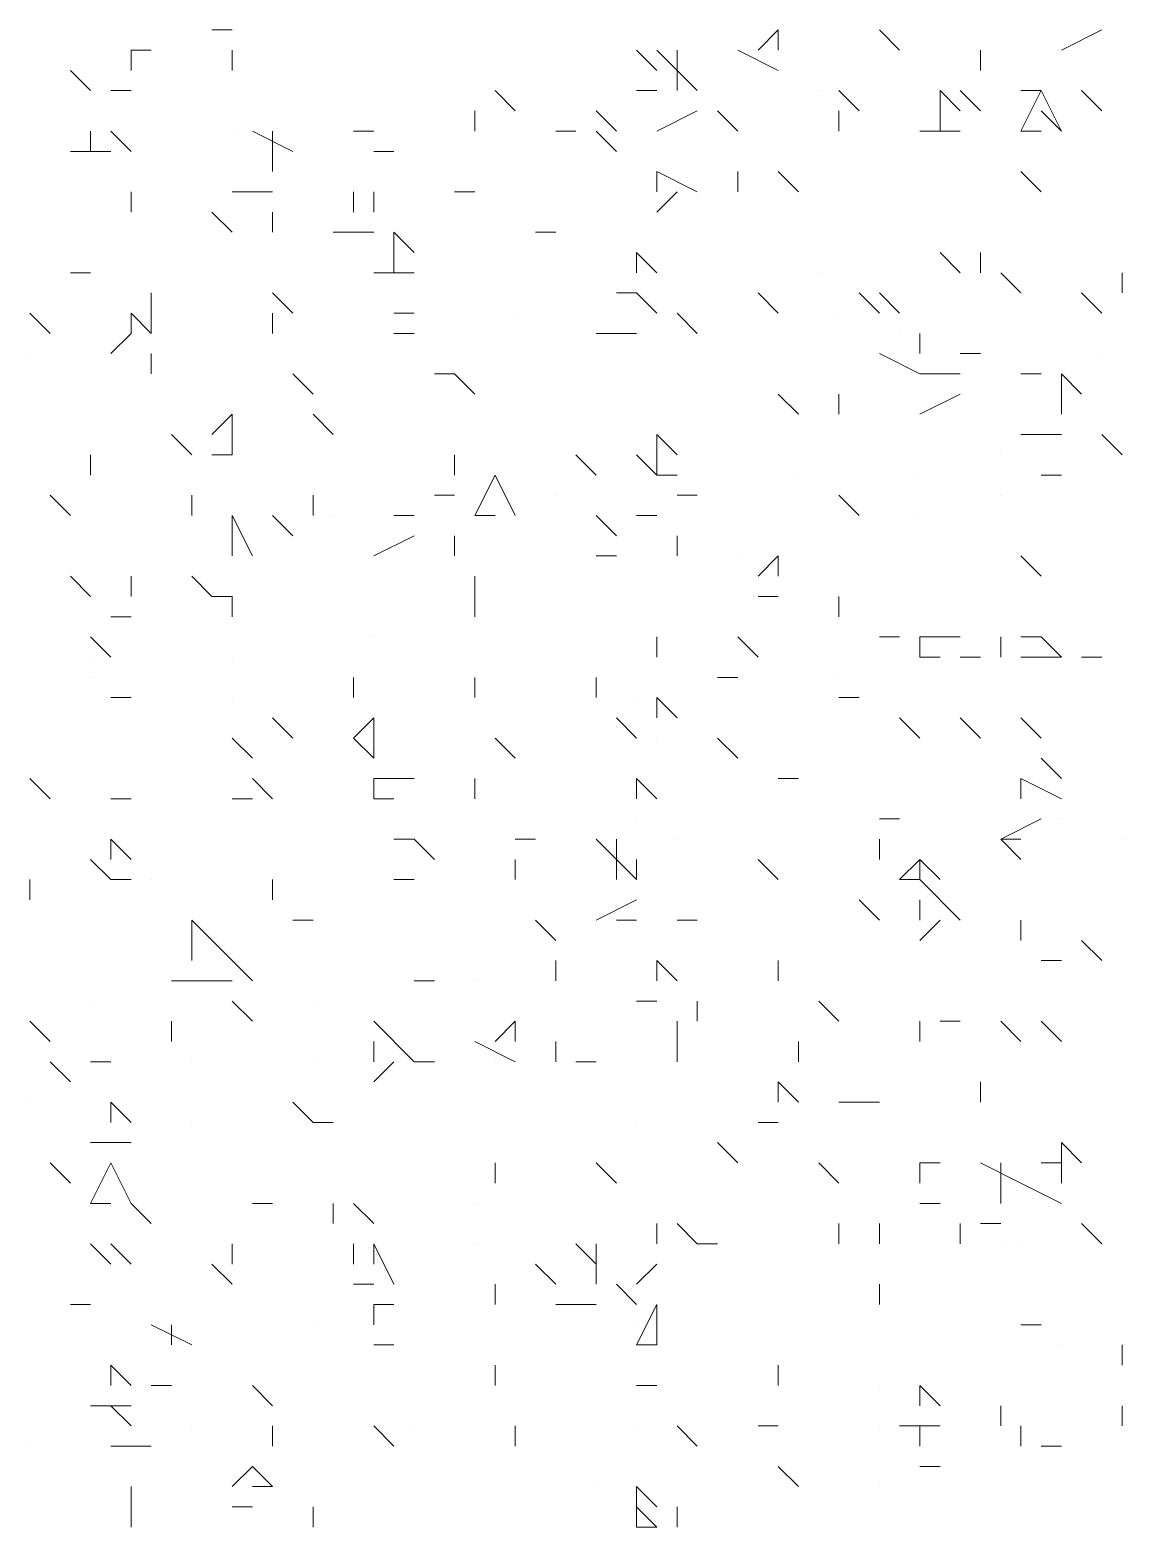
# Model space of a CAD drawing. Header units: millimetres. Extents: x 2928 to 3112, y 1220 to 1280.
# Drawn here: x 2999.9288 to 3000.1088, y 1263.9806 to 1264.2273 of the extents above; entities that cross this region are included whole.
import ezdxf

# ---------------------------------------------------------------- set-up
doc = ezdxf.new("R2010")
doc.units = ezdxf.units.MM

msp = doc.modelspace()

# ---------------------------------------------------------------- linework, layer by layer
at = {"color": 92, "linetype": 'Continuous', "lineweight": 5, "true_color": 0x00b800}
for points in [[(2999.96216, 1264.22728), (2999.95882, 1264.22728), (2999.95882, 1264.22728)], [(3000.05216, 1264.22728), (3000.04882, 1264.22395), (3000.04882, 1264.22395)], [(3000.05216, 1264.22728), (3000.05216, 1264.22395), (3000.05216, 1264.22395)], [(3000.07216, 1264.22395), (3000.06882, 1264.22728), (3000.06882, 1264.22728)], [(3000.09882, 1264.22395), (3000.10549, 1264.22728), (3000.10549, 1264.22728)], [(2999.94549, 1264.22395), (2999.94882, 1264.22395), (2999.94882, 1264.22395)], [(2999.94549, 1264.22395), (2999.94549, 1264.22062), (2999.94549, 1264.22062)], [(2999.96216, 1264.22062), (2999.96216, 1264.22395), (2999.96216, 1264.22395)], [(3000.03216, 1264.22062), (3000.02882, 1264.22395), (3000.02882, 1264.22395)], [(3000.03216, 1264.22395), (3000.03882, 1264.21728), (3000.03882, 1264.21728)], [(3000.03549, 1264.22395), (3000.03549, 1264.21728), (3000.03549, 1264.21728)], [(3000.04549, 1264.22395), (3000.05216, 1264.22062), (3000.05216, 1264.22062)], [(3000.08549, 1264.22062), (3000.08549, 1264.22395), (3000.08549, 1264.22395)], [(2999.93882, 1264.21728), (2999.93549, 1264.22062), (2999.93549, 1264.22062)], [(2999.94215, 1264.21728), (2999.94549, 1264.21728), (2999.94549, 1264.21728)], [(3000.00882, 1264.21395), (3000.00549, 1264.21728), (3000.00549, 1264.21728)], [(3000.03216, 1264.21728), (3000.02882, 1264.21728), (3000.02882, 1264.21728)], [(3000.06549, 1264.21395), (3000.06216, 1264.21728), (3000.06216, 1264.21728)], [(3000.07882, 1264.21728), (3000.08216, 1264.21395), (3000.08216, 1264.21395)], [(3000.07882, 1264.21728), (3000.07882, 1264.21062), (3000.07882, 1264.21062)], [(3000.08549, 1264.21395), (3000.08216, 1264.21728), (3000.08216, 1264.21728)], [(3000.09549, 1264.21728), (3000.09216, 1264.21062), (3000.09216, 1264.21062)], [(3000.09549, 1264.21728), (3000.09216, 1264.21728), (3000.09216, 1264.21728)], [(3000.09549, 1264.21728), (3000.09882, 1264.21062), (3000.09882, 1264.21062)], [(3000.10549, 1264.21395), (3000.10216, 1264.21728), (3000.10216, 1264.21728)], [(3000.00216, 1264.21062), (3000.00216, 1264.21395), (3000.00216, 1264.21395)], [(3000.02549, 1264.21062), (3000.02216, 1264.21395), (3000.02216, 1264.21395)], [(3000.03216, 1264.21062), (3000.03882, 1264.21395), (3000.03882, 1264.21395)], [(3000.04549, 1264.21062), (3000.04216, 1264.21395), (3000.04216, 1264.21395)], [(3000.06216, 1264.21062), (3000.06216, 1264.21395), (3000.06216, 1264.21395)], [(3000.09882, 1264.21062), (3000.09549, 1264.21395), (3000.09549, 1264.21395)], [(2999.93882, 1264.21062), (2999.93882, 1264.20728), (2999.93882, 1264.20728)], [(2999.94549, 1264.20728), (2999.94215, 1264.21062), (2999.94215, 1264.21062)], [(2999.96549, 1264.21062), (2999.97216, 1264.20728), (2999.97216, 1264.20728)], [(2999.96882, 1264.21062), (2999.96882, 1264.20395), (2999.96882, 1264.20395)], [(2999.96882, 1264.20728), (2999.96882, 1264.21062), (2999.96882, 1264.21062)], [(2999.98549, 1264.21062), (2999.98216, 1264.21062), (2999.98216, 1264.21062)], [(3000.01882, 1264.21062), (3000.01549, 1264.21062), (3000.01549, 1264.21062)], [(3000.02549, 1264.20728), (3000.02216, 1264.21062), (3000.02216, 1264.21062)], [(3000.07549, 1264.21062), (3000.08216, 1264.21062), (3000.08216, 1264.21062)], [(3000.09216, 1264.21062), (3000.09549, 1264.21062), (3000.09549, 1264.21062)], [(2999.93549, 1264.20728), (2999.93882, 1264.20728), (2999.93882, 1264.20728)], [(2999.94215, 1264.20728), (2999.93882, 1264.20728), (2999.93882, 1264.20728)], [(2999.98882, 1264.20728), (2999.98549, 1264.20728), (2999.98549, 1264.20728)], [(3000.03216, 1264.20395), (3000.03882, 1264.20062), (3000.03882, 1264.20062)], [(3000.03216, 1264.20395), (3000.03216, 1264.20062), (3000.03216, 1264.20062)], [(3000.03216, 1264.20062), (3000.03216, 1264.20395), (3000.03216, 1264.20395)], [(3000.04549, 1264.20062), (3000.04549, 1264.20395), (3000.04549, 1264.20395)], [(3000.05549, 1264.20062), (3000.05216, 1264.20395), (3000.05216, 1264.20395)], [(3000.09549, 1264.20062), (3000.09216, 1264.20395), (3000.09216, 1264.20395)], [(2999.94549, 1264.19728), (2999.94549, 1264.20062), (2999.94549, 1264.20062)], [(2999.96216, 1264.20062), (2999.96882, 1264.20062), (2999.96882, 1264.20062)], [(2999.98216, 1264.20062), (2999.98216, 1264.19728), (2999.98216, 1264.19728)], [(2999.98549, 1264.20062), (2999.98549, 1264.19728), (2999.98549, 1264.19728)], [(3000.00216, 1264.20062), (2999.99882, 1264.20062), (2999.99882, 1264.20062)], [(3000.03216, 1264.19728), (3000.03549, 1264.20062), (3000.03549, 1264.20062)], [(2999.96216, 1264.19395), (2999.95882, 1264.19728), (2999.95882, 1264.19728)], [(2999.96882, 1264.19395), (2999.96882, 1264.19728), (2999.96882, 1264.19728)], [(2999.97882, 1264.19395), (2999.98549, 1264.19395), (2999.98549, 1264.19395)], [(2999.98882, 1264.19395), (2999.99216, 1264.19062), (2999.99216, 1264.19062)], [(2999.98882, 1264.19395), (2999.98882, 1264.18728), (2999.98882, 1264.18728)], [(3000.01549, 1264.19395), (3000.01216, 1264.19395), (3000.01216, 1264.19395)], [(3000.02882, 1264.19062), (3000.02882, 1264.18728), (3000.02882, 1264.18728)], [(3000.03216, 1264.18728), (3000.02882, 1264.19062), (3000.02882, 1264.19062)], [(3000.08216, 1264.18728), (3000.07882, 1264.19062), (3000.07882, 1264.19062)], [(3000.08549, 1264.18728), (3000.08549, 1264.19062), (3000.08549, 1264.19062)], [(2999.93882, 1264.18728), (2999.93549, 1264.18728), (2999.93549, 1264.18728)], [(2999.98549, 1264.18728), (2999.99216, 1264.18728), (2999.99216, 1264.18728)], [(3000.09216, 1264.18395), (3000.08882, 1264.18728), (3000.08882, 1264.18728)], [(3000.10882, 1264.18395), (3000.10882, 1264.18728), (3000.10882, 1264.18728)], [(2999.94882, 1264.18062), (2999.94882, 1264.18395), (2999.94882, 1264.18395)], [(2999.97216, 1264.18062), (2999.96882, 1264.18395), (2999.96882, 1264.18395)], [(3000.02549, 1264.18395), (3000.02882, 1264.18395), (3000.02882, 1264.18395)], [(3000.03216, 1264.18062), (3000.02882, 1264.18395), (3000.02882, 1264.18395)], [(3000.05216, 1264.18062), (3000.04882, 1264.18395), (3000.04882, 1264.18395)], [(3000.06882, 1264.18062), (3000.06549, 1264.18395), (3000.06549, 1264.18395)], [(3000.07216, 1264.18062), (3000.06882, 1264.18395), (3000.06882, 1264.18395)], [(3000.10549, 1264.18062), (3000.10216, 1264.18395), (3000.10216, 1264.18395)], [(2999.93215, 1264.17728), (2999.92882, 1264.18062), (2999.92882, 1264.18062)], [(2999.94549, 1264.18062), (2999.94882, 1264.17728), (2999.94882, 1264.17728)], [(2999.94549, 1264.18062), (2999.94549, 1264.17728), (2999.94549, 1264.17728)], [(2999.94882, 1264.17728), (2999.94882, 1264.18062), (2999.94882, 1264.18062)], [(2999.96882, 1264.17728), (2999.96882, 1264.18062), (2999.96882, 1264.18062)], [(2999.99216, 1264.18062), (2999.98882, 1264.18062), (2999.98882, 1264.18062)], [(3000.03882, 1264.17728), (3000.03549, 1264.18062), (3000.03549, 1264.18062)], [(2999.94215, 1264.17395), (2999.94549, 1264.17728), (2999.94549, 1264.17728)], [(2999.99216, 1264.17728), (2999.98882, 1264.17728), (2999.98882, 1264.17728)], [(3000.02549, 1264.17728), (3000.02216, 1264.17728), (3000.02216, 1264.17728)], [(3000.02882, 1264.17728), (3000.02549, 1264.17728), (3000.02549, 1264.17728)], [(3000.07549, 1264.17728), (3000.07549, 1264.17395), (3000.07549, 1264.17395)], [(2999.94882, 1264.17062), (2999.94882, 1264.17395), (2999.94882, 1264.17395)], [(3000.06882, 1264.17395), (3000.07549, 1264.17062), (3000.07549, 1264.17062)], [(3000.08549, 1264.17395), (3000.08216, 1264.17395), (3000.08216, 1264.17395)], [(2999.97549, 1264.16728), (2999.97216, 1264.17062), (2999.97216, 1264.17062)], [(2999.99882, 1264.17062), (2999.99549, 1264.17062), (2999.99549, 1264.17062)], [(3000.00216, 1264.16728), (2999.99882, 1264.17062), (2999.99882, 1264.17062)], [(3000.07882, 1264.17062), (3000.07549, 1264.17062), (3000.07549, 1264.17062)], [(3000.07882, 1264.17062), (3000.08216, 1264.17062), (3000.08216, 1264.17062)], [(3000.09549, 1264.17062), (3000.09216, 1264.17062), (3000.09216, 1264.17062)], [(3000.09882, 1264.17062), (3000.10216, 1264.16728), (3000.10216, 1264.16728)], [(3000.09882, 1264.17062), (3000.09882, 1264.16395), (3000.09882, 1264.16395)], [(3000.05549, 1264.16395), (3000.05216, 1264.16728), (3000.05216, 1264.16728)], [(3000.06216, 1264.16395), (3000.06216, 1264.16728), (3000.06216, 1264.16728)], [(3000.07549, 1264.16395), (3000.08216, 1264.16728), (3000.08216, 1264.16728)], [(2999.96216, 1264.16395), (2999.95882, 1264.16061), (2999.95882, 1264.16061)], [(2999.96216, 1264.16395), (2999.96216, 1264.15728), (2999.96216, 1264.15728)], [(2999.97882, 1264.16061), (2999.97549, 1264.16395), (2999.97549, 1264.16395)], [(2999.95549, 1264.15728), (2999.95215, 1264.16061), (2999.95215, 1264.16061)], [(3000.03216, 1264.16061), (3000.03549, 1264.15728), (3000.03549, 1264.15728)], [(3000.03216, 1264.16061), (3000.03216, 1264.15728), (3000.03216, 1264.15728)], [(3000.09216, 1264.16061), (3000.09882, 1264.16061), (3000.09882, 1264.16061)], [(3000.10882, 1264.15728), (3000.10549, 1264.16061), (3000.10549, 1264.16061)], [(2999.93882, 1264.15395), (2999.93882, 1264.15728), (2999.93882, 1264.15728)], [(2999.95882, 1264.15728), (2999.96216, 1264.15728), (2999.96216, 1264.15728)], [(2999.99882, 1264.15395), (2999.99882, 1264.15728), (2999.99882, 1264.15728)], [(3000.02216, 1264.15395), (3000.01882, 1264.15728), (3000.01882, 1264.15728)], [(3000.02882, 1264.15728), (3000.03216, 1264.15395), (3000.03216, 1264.15395)], [(3000.03216, 1264.15728), (3000.03216, 1264.15395), (3000.03216, 1264.15395)], [(3000.00549, 1264.15395), (3000.00216, 1264.14728), (3000.00216, 1264.14728)], [(3000.00549, 1264.15395), (3000.00882, 1264.14728), (3000.00882, 1264.14728)], [(3000.03216, 1264.15395), (3000.03549, 1264.15395), (3000.03549, 1264.15395)], [(3000.09882, 1264.15395), (3000.09549, 1264.15395), (3000.09549, 1264.15395)], [(2999.93549, 1264.14728), (2999.93215, 1264.15061), (2999.93215, 1264.15061)], [(2999.95549, 1264.14728), (2999.95549, 1264.15061), (2999.95549, 1264.15061)], [(2999.97549, 1264.14728), (2999.97549, 1264.15061), (2999.97549, 1264.15061)], [(2999.99882, 1264.15061), (2999.99549, 1264.15061), (2999.99549, 1264.15061)], [(3000.03882, 1264.15061), (3000.03549, 1264.15061), (3000.03549, 1264.15061)], [(3000.06549, 1264.14728), (3000.06216, 1264.15061), (3000.06216, 1264.15061)], [(2999.96216, 1264.14728), (2999.96549, 1264.14061), (2999.96549, 1264.14061)], [(2999.96216, 1264.14728), (2999.96216, 1264.14061), (2999.96216, 1264.14061)], [(2999.97216, 1264.14395), (2999.96882, 1264.14728), (2999.96882, 1264.14728)], [(2999.98882, 1264.14728), (2999.99216, 1264.14728), (2999.99216, 1264.14728)], [(3000.00216, 1264.14728), (3000.00549, 1264.14728), (3000.00549, 1264.14728)], [(3000.02549, 1264.14395), (3000.02216, 1264.14728), (3000.02216, 1264.14728)], [(3000.02882, 1264.14728), (3000.03216, 1264.14728), (3000.03216, 1264.14728)], [(2999.98549, 1264.14061), (2999.99216, 1264.14395), (2999.99216, 1264.14395)], [(2999.99882, 1264.14061), (2999.99882, 1264.14395), (2999.99882, 1264.14395)], [(3000.03549, 1264.14061), (3000.03549, 1264.14395), (3000.03549, 1264.14395)], [(3000.02549, 1264.14061), (3000.02216, 1264.14061), (3000.02216, 1264.14061)], [(3000.05216, 1264.14061), (3000.04882, 1264.13728), (3000.04882, 1264.13728)], [(3000.05216, 1264.14061), (3000.05216, 1264.13728), (3000.05216, 1264.13728)], [(3000.09549, 1264.13728), (3000.09216, 1264.14061), (3000.09216, 1264.14061)], [(2999.93882, 1264.13395), (2999.93549, 1264.13728), (2999.93549, 1264.13728)], [(2999.94549, 1264.13728), (2999.94549, 1264.13395), (2999.94549, 1264.13395)], [(2999.94549, 1264.13728), (2999.94549, 1264.13395), (2999.94549, 1264.13395)], [(2999.95882, 1264.13395), (2999.95549, 1264.13728), (2999.95549, 1264.13728)], [(3000.00216, 1264.13395), (3000.00216, 1264.13728), (3000.00216, 1264.13728)], [(2999.95882, 1264.13395), (2999.96216, 1264.13395), (2999.96216, 1264.13395)], [(2999.96216, 1264.13061), (2999.96216, 1264.13395), (2999.96216, 1264.13395)], [(3000.00216, 1264.13061), (3000.00216, 1264.13395), (3000.00216, 1264.13395)], [(3000.04882, 1264.13395), (3000.05216, 1264.13395), (3000.05216, 1264.13395)], [(3000.06216, 1264.13061), (3000.06216, 1264.13395), (3000.06216, 1264.13395)], [(2999.94215, 1264.13061), (2999.94549, 1264.13061), (2999.94549, 1264.13061)], [(2999.93882, 1264.12728), (2999.94215, 1264.12395), (2999.94215, 1264.12395)], [(3000.03216, 1264.12395), (3000.03216, 1264.12728), (3000.03216, 1264.12728)], [(3000.04882, 1264.12395), (3000.04549, 1264.12728), (3000.04549, 1264.12728)], [(3000.07216, 1264.12728), (3000.06882, 1264.12728), (3000.06882, 1264.12728)], [(3000.07549, 1264.12728), (3000.08216, 1264.12728), (3000.08216, 1264.12728)], [(3000.07549, 1264.12728), (3000.07549, 1264.12395), (3000.07549, 1264.12395)], [(3000.08882, 1264.12395), (3000.08882, 1264.12728), (3000.08882, 1264.12728)], [(3000.09549, 1264.12728), (3000.09216, 1264.12728), (3000.09216, 1264.12728)], [(3000.09549, 1264.12728), (3000.09882, 1264.12395), (3000.09882, 1264.12395)], [(3000.07549, 1264.12395), (3000.07882, 1264.12395), (3000.07882, 1264.12395)], [(3000.08549, 1264.12395), (3000.08216, 1264.12395), (3000.08216, 1264.12395)], [(3000.09216, 1264.12395), (3000.09882, 1264.12395), (3000.09882, 1264.12395)], [(3000.10549, 1264.12395), (3000.10216, 1264.12395), (3000.10216, 1264.12395)], [(2999.98216, 1264.11728), (2999.98216, 1264.12061), (2999.98216, 1264.12061)], [(3000.00216, 1264.11728), (3000.00216, 1264.12061), (3000.00216, 1264.12061)], [(3000.02216, 1264.11728), (3000.02216, 1264.12061), (3000.02216, 1264.12061)], [(3000.04549, 1264.12061), (3000.04216, 1264.12061), (3000.04216, 1264.12061)], [(2999.94549, 1264.11728), (2999.94215, 1264.11728), (2999.94215, 1264.11728)], [(3000.03216, 1264.11728), (3000.03549, 1264.11395), (3000.03549, 1264.11395)], [(3000.03216, 1264.11728), (3000.03216, 1264.11395), (3000.03216, 1264.11395)], [(3000.06549, 1264.11728), (3000.06216, 1264.11728), (3000.06216, 1264.11728)], [(2999.97216, 1264.11061), (2999.96882, 1264.11395), (2999.96882, 1264.11395)], [(2999.98549, 1264.11395), (2999.98216, 1264.11061), (2999.98216, 1264.11061)], [(2999.98549, 1264.11395), (2999.98549, 1264.11061), (2999.98549, 1264.11061)], [(3000.02882, 1264.11061), (3000.02549, 1264.11395), (3000.02549, 1264.11395)], [(3000.07549, 1264.11061), (3000.07216, 1264.11395), (3000.07216, 1264.11395)], [(3000.08549, 1264.11061), (3000.08216, 1264.11395), (3000.08216, 1264.11395)], [(3000.09549, 1264.11061), (3000.09216, 1264.11395), (3000.09216, 1264.11395)], [(2999.96549, 1264.10728), (2999.96216, 1264.11061), (2999.96216, 1264.11061)], [(2999.98216, 1264.11061), (2999.98549, 1264.10728), (2999.98549, 1264.10728)], [(2999.98549, 1264.10728), (2999.98549, 1264.11061), (2999.98549, 1264.11061)], [(3000.00882, 1264.10728), (3000.00549, 1264.11061), (3000.00549, 1264.11061)], [(3000.04549, 1264.10728), (3000.04216, 1264.11061), (3000.04216, 1264.11061)], [(3000.09882, 1264.10395), (3000.09549, 1264.10728), (3000.09549, 1264.10728)], [(2999.93215, 1264.10061), (2999.92882, 1264.10395), (2999.92882, 1264.10395)], [(2999.96882, 1264.10061), (2999.96549, 1264.10395), (2999.96549, 1264.10395)], [(2999.98549, 1264.10395), (2999.99216, 1264.10395), (2999.99216, 1264.10395)], [(2999.98549, 1264.10395), (2999.98549, 1264.10061), (2999.98549, 1264.10061)], [(3000.00216, 1264.10061), (3000.00216, 1264.10395), (3000.00216, 1264.10395)], [(3000.02882, 1264.10395), (3000.03216, 1264.10061), (3000.03216, 1264.10061)], [(3000.02882, 1264.10395), (3000.02882, 1264.10061), (3000.02882, 1264.10061)], [(3000.05549, 1264.10395), (3000.05216, 1264.10395), (3000.05216, 1264.10395)], [(3000.09216, 1264.10395), (3000.09882, 1264.10061), (3000.09882, 1264.10061)], [(3000.09216, 1264.10395), (3000.09216, 1264.10061), (3000.09216, 1264.10061)], [(2999.94549, 1264.10061), (2999.94215, 1264.10061), (2999.94215, 1264.10061)], [(2999.96549, 1264.10061), (2999.96216, 1264.10061), (2999.96216, 1264.10061)], [(2999.98549, 1264.10061), (2999.98882, 1264.10061), (2999.98882, 1264.10061)], [(3000.07216, 1264.09728), (3000.06882, 1264.09728), (3000.06882, 1264.09728)], [(3000.08882, 1264.09395), (3000.09549, 1264.09728), (3000.09549, 1264.09728)], [(2999.94215, 1264.09395), (2999.94549, 1264.09061), (2999.94549, 1264.09061)], [(2999.94215, 1264.09395), (2999.94215, 1264.09061), (2999.94215, 1264.09061)], [(2999.99216, 1264.09395), (2999.98882, 1264.09395), (2999.98882, 1264.09395)], [(2999.99549, 1264.09061), (2999.99216, 1264.09395), (2999.99216, 1264.09395)], [(3000.01216, 1264.09395), (3000.00882, 1264.09395), (3000.00882, 1264.09395)], [(3000.02216, 1264.09395), (3000.02882, 1264.08728), (3000.02882, 1264.08728)], [(3000.02549, 1264.09395), (3000.02549, 1264.08728), (3000.02549, 1264.08728)], [(3000.06882, 1264.09061), (3000.06882, 1264.09395), (3000.06882, 1264.09395)], [(3000.09216, 1264.09061), (3000.08882, 1264.09395), (3000.08882, 1264.09395)], [(3000.09216, 1264.09395), (3000.08882, 1264.09395), (3000.08882, 1264.09395)], [(2999.94215, 1264.08728), (2999.93882, 1264.09061), (2999.93882, 1264.09061)], [(3000.00882, 1264.08728), (3000.00882, 1264.09061), (3000.00882, 1264.09061)], [(3000.02882, 1264.08728), (3000.02882, 1264.09061), (3000.02882, 1264.09061)], [(3000.05216, 1264.08728), (3000.04882, 1264.09061), (3000.04882, 1264.09061)], [(3000.07549, 1264.09061), (3000.07216, 1264.08728), (3000.07216, 1264.08728)], [(3000.07549, 1264.09061), (3000.07549, 1264.08728), (3000.07549, 1264.08728)], [(3000.07882, 1264.08728), (3000.07549, 1264.09061), (3000.07549, 1264.09061)], [(2999.92882, 1264.08395), (2999.92882, 1264.08728), (2999.92882, 1264.08728)], [(2999.94215, 1264.08728), (2999.94549, 1264.08728), (2999.94549, 1264.08728)], [(2999.96882, 1264.08395), (2999.96882, 1264.08728), (2999.96882, 1264.08728)], [(2999.99216, 1264.08728), (2999.98882, 1264.08728), (2999.98882, 1264.08728)], [(3000.07216, 1264.08728), (3000.07549, 1264.08728), (3000.07549, 1264.08728)], [(3000.07549, 1264.08728), (3000.08216, 1264.08061), (3000.08216, 1264.08061)], [(3000.02216, 1264.08061), (3000.02882, 1264.08395), (3000.02882, 1264.08395)], [(3000.06882, 1264.08061), (3000.06549, 1264.08395), (3000.06549, 1264.08395)], [(3000.07549, 1264.08395), (3000.07549, 1264.08061), (3000.07549, 1264.08061)], [(2999.95549, 1264.08061), (2999.96216, 1264.07395), (2999.96216, 1264.07395)], [(2999.95549, 1264.08061), (2999.95549, 1264.07395), (2999.95549, 1264.07395)], [(2999.97549, 1264.08061), (2999.97216, 1264.08061), (2999.97216, 1264.08061)], [(3000.01549, 1264.07728), (3000.01216, 1264.08061), (3000.01216, 1264.08061)], [(3000.02882, 1264.08061), (3000.02549, 1264.08061), (3000.02549, 1264.08061)], [(3000.03882, 1264.08061), (3000.03549, 1264.08061), (3000.03549, 1264.08061)], [(3000.07549, 1264.07728), (3000.07882, 1264.08061), (3000.07882, 1264.08061)], [(3000.09216, 1264.07728), (3000.09216, 1264.08061), (3000.09216, 1264.08061)], [(3000.10549, 1264.07395), (3000.10216, 1264.07728), (3000.10216, 1264.07728)], [(2999.96216, 1264.07395), (2999.96549, 1264.07061), (2999.96549, 1264.07061)], [(3000.01549, 1264.07061), (3000.01549, 1264.07395), (3000.01549, 1264.07395)], [(3000.03216, 1264.07395), (3000.03549, 1264.07061), (3000.03549, 1264.07061)], [(3000.03216, 1264.07395), (3000.03216, 1264.07061), (3000.03216, 1264.07061)], [(3000.05216, 1264.07061), (3000.05216, 1264.07395), (3000.05216, 1264.07395)], [(3000.09882, 1264.07395), (3000.09549, 1264.07395), (3000.09549, 1264.07395)], [(2999.95215, 1264.07061), (2999.95882, 1264.07061), (2999.95882, 1264.07061)], [(2999.95882, 1264.07061), (2999.96216, 1264.07061), (2999.96216, 1264.07061)], [(2999.99549, 1264.07061), (2999.99216, 1264.07061), (2999.99216, 1264.07061)], [(2999.96549, 1264.06395), (2999.96216, 1264.06728), (2999.96216, 1264.06728)], [(3000.02882, 1264.06728), (3000.03216, 1264.06728), (3000.03216, 1264.06728)], [(3000.03882, 1264.06395), (3000.03882, 1264.06728), (3000.03882, 1264.06728)], [(3000.06216, 1264.06395), (3000.05882, 1264.06728), (3000.05882, 1264.06728)], [(2999.93215, 1264.06061), (2999.92882, 1264.06395), (2999.92882, 1264.06395)], [(2999.95215, 1264.06061), (2999.95215, 1264.06395), (2999.95215, 1264.06395)], [(2999.98549, 1264.06395), (2999.99216, 1264.05728), (2999.99216, 1264.05728)], [(3000.00882, 1264.06395), (3000.00549, 1264.06061), (3000.00549, 1264.06061)], [(3000.00882, 1264.06395), (3000.00882, 1264.06061), (3000.00882, 1264.06061)], [(3000.03549, 1264.06061), (3000.03549, 1264.06395), (3000.03549, 1264.06395)], [(3000.07549, 1264.06061), (3000.07549, 1264.06395), (3000.07549, 1264.06395)], [(3000.08216, 1264.06395), (3000.07882, 1264.06395), (3000.07882, 1264.06395)], [(3000.09216, 1264.06061), (3000.08882, 1264.06395), (3000.08882, 1264.06395)], [(3000.09882, 1264.06061), (3000.09549, 1264.06395), (3000.09549, 1264.06395)], [(2999.98549, 1264.06061), (2999.98549, 1264.05728), (2999.98549, 1264.05728)], [(3000.00216, 1264.06061), (3000.00882, 1264.05728), (3000.00882, 1264.05728)], [(3000.01549, 1264.05728), (3000.01549, 1264.06061), (3000.01549, 1264.06061)], [(3000.03549, 1264.05728), (3000.03549, 1264.06061), (3000.03549, 1264.06061)], [(3000.05549, 1264.05728), (3000.05549, 1264.06061), (3000.05549, 1264.06061)], [(2999.93549, 1264.05395), (2999.93215, 1264.05728), (2999.93215, 1264.05728)], [(2999.94215, 1264.05728), (2999.93882, 1264.05728), (2999.93882, 1264.05728)], [(2999.98549, 1264.05395), (2999.98882, 1264.05728), (2999.98882, 1264.05728)], [(2999.99549, 1264.05728), (2999.99216, 1264.05728), (2999.99216, 1264.05728)], [(3000.02216, 1264.05728), (3000.01882, 1264.05728), (3000.01882, 1264.05728)], [(3000.05216, 1264.05395), (3000.05549, 1264.05061), (3000.05549, 1264.05061)], [(3000.05216, 1264.05395), (3000.05216, 1264.05061), (3000.05216, 1264.05061)], [(3000.08549, 1264.05061), (3000.08549, 1264.05395), (3000.08549, 1264.05395)], [(2999.94215, 1264.05061), (2999.94549, 1264.04728), (2999.94549, 1264.04728)], [(2999.94215, 1264.05061), (2999.94215, 1264.04728), (2999.94215, 1264.04728)], [(2999.97549, 1264.04728), (2999.97216, 1264.05061), (2999.97216, 1264.05061)], [(3000.06549, 1264.05061), (3000.06216, 1264.05061), (3000.06216, 1264.05061)], [(3000.06882, 1264.05061), (3000.06549, 1264.05061), (3000.06549, 1264.05061)], [(2999.97882, 1264.04728), (2999.97549, 1264.04728), (2999.97549, 1264.04728)], [(3000.04882, 1264.04728), (3000.05216, 1264.04728), (3000.05216, 1264.04728)], [(2999.93882, 1264.04395), (2999.94549, 1264.04395), (2999.94549, 1264.04395)], [(3000.04549, 1264.04061), (3000.04216, 1264.04395), (3000.04216, 1264.04395)], [(3000.09882, 1264.04061), (3000.09882, 1264.04395), (3000.09882, 1264.04395)], [(3000.10216, 1264.04061), (3000.09882, 1264.04395), (3000.09882, 1264.04395)], [(2999.93549, 1264.03728), (2999.93215, 1264.04061), (2999.93215, 1264.04061)], [(2999.94215, 1264.04061), (2999.93882, 1264.03395), (2999.93882, 1264.03395)], [(2999.94215, 1264.04061), (2999.94549, 1264.03395), (2999.94549, 1264.03395)], [(3000.00549, 1264.03728), (3000.00549, 1264.04061), (3000.00549, 1264.04061)], [(3000.02549, 1264.03728), (3000.02216, 1264.04061), (3000.02216, 1264.04061)], [(3000.06216, 1264.03728), (3000.05882, 1264.04061), (3000.05882, 1264.04061)], [(3000.07549, 1264.04061), (3000.07882, 1264.04061), (3000.07882, 1264.04061)], [(3000.07549, 1264.04061), (3000.07549, 1264.03728), (3000.07549, 1264.03728)], [(3000.08549, 1264.04061), (3000.09216, 1264.03728), (3000.09216, 1264.03728)], [(3000.08882, 1264.04061), (3000.08882, 1264.03395), (3000.08882, 1264.03395)], [(3000.08882, 1264.03728), (3000.08882, 1264.04061), (3000.08882, 1264.04061)], [(3000.09882, 1264.04061), (3000.09549, 1264.04061), (3000.09549, 1264.04061)], [(3000.09882, 1264.04061), (3000.09882, 1264.03728), (3000.09882, 1264.03728)], [(3000.09216, 1264.03728), (3000.09882, 1264.03395), (3000.09882, 1264.03395)], [(2999.93882, 1264.03395), (2999.94215, 1264.03395), (2999.94215, 1264.03395)], [(2999.94882, 1264.03061), (2999.94549, 1264.03395), (2999.94549, 1264.03395)], [(2999.96882, 1264.03395), (2999.96549, 1264.03395), (2999.96549, 1264.03395)], [(2999.97882, 1264.03061), (2999.97882, 1264.03395), (2999.97882, 1264.03395)], [(2999.98549, 1264.03061), (2999.98216, 1264.03395), (2999.98216, 1264.03395)], [(3000.07549, 1264.03395), (3000.07882, 1264.03395), (3000.07882, 1264.03395)], [(3000.03216, 1264.03061), (3000.03216, 1264.02728), (3000.03216, 1264.02728)], [(3000.03216, 1264.03061), (3000.03216, 1264.02728), (3000.03216, 1264.02728)], [(3000.03882, 1264.02728), (3000.03549, 1264.03061), (3000.03549, 1264.03061)], [(3000.06216, 1264.02728), (3000.06216, 1264.03061), (3000.06216, 1264.03061)], [(3000.06882, 1264.02728), (3000.06882, 1264.03061), (3000.06882, 1264.03061)], [(3000.08216, 1264.02728), (3000.08216, 1264.03061), (3000.08216, 1264.03061)], [(3000.08549, 1264.03061), (3000.08882, 1264.03061), (3000.08882, 1264.03061)], [(3000.10549, 1264.02728), (3000.10216, 1264.03061), (3000.10216, 1264.03061)], [(2999.94215, 1264.02395), (2999.93882, 1264.02728), (2999.93882, 1264.02728)], [(2999.94549, 1264.02395), (2999.94215, 1264.02728), (2999.94215, 1264.02728)], [(2999.96216, 1264.02395), (2999.96216, 1264.02728), (2999.96216, 1264.02728)], [(2999.98216, 1264.02395), (2999.98216, 1264.02728), (2999.98216, 1264.02728)], [(2999.98549, 1264.02728), (2999.98882, 1264.02061), (2999.98882, 1264.02061)], [(2999.98549, 1264.02728), (2999.98549, 1264.02395), (2999.98549, 1264.02395)], [(3000.01882, 1264.02728), (3000.02216, 1264.02395), (3000.02216, 1264.02395)], [(3000.02216, 1264.02728), (3000.02216, 1264.02061), (3000.02216, 1264.02061)], [(3000.04216, 1264.02728), (3000.03882, 1264.02728), (3000.03882, 1264.02728)], [(2999.96216, 1264.02061), (2999.95882, 1264.02395), (2999.95882, 1264.02395)], [(3000.01549, 1264.02061), (3000.01216, 1264.02395), (3000.01216, 1264.02395)], [(3000.02882, 1264.02061), (3000.03216, 1264.02395), (3000.03216, 1264.02395)], [(2999.98216, 1264.02061), (2999.98549, 1264.02061), (2999.98549, 1264.02061)], [(3000.00549, 1264.01728), (3000.00549, 1264.02061), (3000.00549, 1264.02061)], [(3000.02882, 1264.01728), (3000.02549, 1264.02061), (3000.02549, 1264.02061)], [(3000.06882, 1264.01728), (3000.06882, 1264.02061), (3000.06882, 1264.02061)], [(2999.93882, 1264.01728), (2999.93549, 1264.01728), (2999.93549, 1264.01728)], [(2999.98549, 1264.01728), (2999.98882, 1264.01728), (2999.98882, 1264.01728)], [(2999.98549, 1264.01728), (2999.98549, 1264.01395), (2999.98549, 1264.01395)], [(3000.01549, 1264.01728), (3000.02216, 1264.01728), (3000.02216, 1264.01728)], [(3000.03216, 1264.01728), (3000.02882, 1264.01061), (3000.02882, 1264.01061)], [(3000.03216, 1264.01728), (3000.03216, 1264.01061), (3000.03216, 1264.01061)], [(2999.94882, 1264.01395), (2999.95549, 1264.01061), (2999.95549, 1264.01061)], [(2999.95215, 1264.01395), (2999.95215, 1264.01061), (2999.95215, 1264.01061)], [(3000.09549, 1264.01395), (3000.09216, 1264.01395), (3000.09216, 1264.01395)], [(2999.98549, 1264.01061), (2999.98882, 1264.01061), (2999.98882, 1264.01061)], [(3000.02882, 1264.01061), (3000.03216, 1264.01061), (3000.03216, 1264.01061)], [(3000.10882, 1264.00728), (3000.10882, 1264.01061), (3000.10882, 1264.01061)], [(2999.94215, 1264.00728), (2999.94549, 1264.00395), (2999.94549, 1264.00395)], [(2999.94215, 1264.00728), (2999.94215, 1264.00395), (2999.94215, 1264.00395)], [(3000.00549, 1264.00395), (3000.00549, 1264.00728), (3000.00549, 1264.00728)], [(3000.05216, 1264.00395), (3000.05216, 1264.00728), (3000.05216, 1264.00728)], [(2999.94882, 1264.00395), (2999.95215, 1264.00395), (2999.95215, 1264.00395)], [(2999.96882, 1264.00061), (2999.96549, 1264.00395), (2999.96549, 1264.00395)], [(3000.03216, 1264.00395), (3000.02882, 1264.00395), (3000.02882, 1264.00395)], [(3000.07549, 1264.00395), (3000.07882, 1264.00061), (3000.07882, 1264.00061)], [(3000.07549, 1264.00395), (3000.07549, 1264.00061), (3000.07549, 1264.00061)], [(2999.93882, 1264.00061), (2999.94549, 1264.00061), (2999.94549, 1264.00061)], [(2999.94549, 1263.99728), (2999.94215, 1264.00061), (2999.94215, 1264.00061)], [(3000.08882, 1263.99728), (3000.08882, 1264.00061), (3000.08882, 1264.00061)], [(3000.10882, 1263.99728), (3000.10882, 1264.00061), (3000.10882, 1264.00061)], [(2999.96882, 1263.99395), (2999.96882, 1263.99728), (2999.96882, 1263.99728)], [(2999.98882, 1263.99395), (2999.98549, 1263.99728), (2999.98549, 1263.99728)], [(3000.00882, 1263.99395), (3000.00882, 1263.99728), (3000.00882, 1263.99728)], [(3000.00882, 1263.99395), (3000.00882, 1263.99728), (3000.00882, 1263.99728)], [(3000.03882, 1263.99395), (3000.03549, 1263.99728), (3000.03549, 1263.99728)], [(3000.05216, 1263.99728), (3000.04882, 1263.99728), (3000.04882, 1263.99728)], [(3000.07216, 1263.99728), (3000.07549, 1263.99728), (3000.07549, 1263.99728)], [(3000.07549, 1263.99728), (3000.07882, 1263.99728), (3000.07882, 1263.99728)], [(3000.07549, 1263.99728), (3000.07549, 1263.99395), (3000.07549, 1263.99395)], [(3000.09216, 1263.99395), (3000.09216, 1263.99728), (3000.09216, 1263.99728)], [(2999.94549, 1263.99395), (2999.94215, 1263.99395), (2999.94215, 1263.99395)], [(2999.94882, 1263.99395), (2999.94549, 1263.99395), (2999.94549, 1263.99395)], [(3000.09882, 1263.99395), (3000.09549, 1263.99395), (3000.09549, 1263.99395)], [(2999.96549, 1263.99061), (2999.96216, 1263.98728), (2999.96216, 1263.98728)], [(2999.96549, 1263.99061), (2999.96882, 1263.98728), (2999.96882, 1263.98728)], [(3000.05549, 1263.98728), (3000.05216, 1263.99061), (3000.05216, 1263.99061)], [(3000.07882, 1263.99061), (3000.07549, 1263.99061), (3000.07549, 1263.99061)], [(2999.94549, 1263.98395), (2999.94549, 1263.98728), (2999.94549, 1263.98728)], [(2999.96882, 1263.98728), (2999.96549, 1263.98728), (2999.96549, 1263.98728)], [(3000.02882, 1263.98728), (3000.03216, 1263.98395), (3000.03216, 1263.98395)], [(3000.02882, 1263.98728), (3000.02882, 1263.98061), (3000.02882, 1263.98061)], [(2999.94549, 1263.98061), (2999.94549, 1263.98395), (2999.94549, 1263.98395)], [(2999.96216, 1263.98395), (2999.96549, 1263.98395), (2999.96549, 1263.98395)], [(2999.97549, 1263.98061), (2999.97549, 1263.98395), (2999.97549, 1263.98395)], [(3000.03216, 1263.98061), (3000.02882, 1263.98395), (3000.02882, 1263.98395)], [(3000.03549, 1263.98061), (3000.03549, 1263.98395), (3000.03549, 1263.98395)], [(3000.02882, 1263.98061), (3000.03216, 1263.98061), (3000.03216, 1263.98061)]]:
    msp.add_lwpolyline(points, dxfattribs=at)
for points in [[(3000.05882, 1264.21728), (3000.05882, 1264.21728)], [(2999.93882, 1264.21062), (2999.93882, 1264.21062)], [(2999.96216, 1264.21062), (2999.96216, 1264.21062)], [(2999.98216, 1264.21062), (2999.98216, 1264.21062)], [(3000.02882, 1264.18728), (3000.02882, 1264.18728)], [(3000.05882, 1264.18728), (3000.05882, 1264.18728)], [(3000.00882, 1264.18062), (3000.00882, 1264.18062)], [(3000.06216, 1264.18062), (3000.06216, 1264.18062)], [(2999.96882, 1264.17728), (2999.96882, 1264.17728)], [(3000.07216, 1264.17728), (3000.07216, 1264.17728)], [(2999.92882, 1264.17395), (2999.92882, 1264.17395)], [(3000.10549, 1264.17395), (3000.10549, 1264.17395)], [(2999.96216, 1264.16395), (2999.96216, 1264.16395)], [(3000.03216, 1264.15728), (3000.03216, 1264.15728)], [(3000.08882, 1264.15728), (3000.08882, 1264.15728)], [(3000.05549, 1264.15395), (3000.05549, 1264.15395)], [(3000.07549, 1264.15395), (3000.07549, 1264.15395)], [(3000.01549, 1264.15061), (3000.01549, 1264.15061)], [(3000.08882, 1264.15061), (3000.08882, 1264.15061)], [(2999.97882, 1264.14728), (2999.97882, 1264.14728)], [(2999.98882, 1264.14728), (2999.98882, 1264.14728)], [(3000.07549, 1264.14728), (3000.07549, 1264.14728)], [(3000.04549, 1264.14061), (3000.04549, 1264.14061)], [(2999.98549, 1264.12728), (2999.98549, 1264.12728)], [(2999.93882, 1264.12395), (2999.93882, 1264.12395)], [(2999.96216, 1264.12395), (2999.96216, 1264.12395)], [(2999.93882, 1264.12061), (2999.93882, 1264.12061)], [(2999.93882, 1264.12061), (2999.93882, 1264.12061)], [(2999.93882, 1264.12061), (2999.93882, 1264.12061)], [(3000.06216, 1264.12061), (3000.06216, 1264.12061)], [(2999.96216, 1264.11728), (2999.96216, 1264.11728)], [(3000.02882, 1264.11728), (3000.02882, 1264.11728)], [(3000.03216, 1264.11061), (3000.03216, 1264.11061)], [(3000.02882, 1264.09728), (3000.02882, 1264.09728)], [(3000.09882, 1264.09728), (3000.09882, 1264.09728)], [(3000.03549, 1264.09395), (3000.03549, 1264.09395)], [(3000.10882, 1264.09395), (3000.10882, 1264.09395)], [(2999.94882, 1264.08728), (2999.94882, 1264.08728)], [(2999.96882, 1264.08728), (2999.96882, 1264.08728)], [(2999.96216, 1264.07395), (2999.96216, 1264.07395)], [(3000.00216, 1264.07061), (3000.00216, 1264.07061)], [(2999.93882, 1264.06728), (2999.93882, 1264.06728)], [(2999.97549, 1264.06728), (2999.97549, 1264.06728)], [(2999.95549, 1264.05728), (2999.95549, 1264.05728)], [(2999.97549, 1264.05728), (2999.97549, 1264.05728)], [(3000.00549, 1264.05728), (3000.00549, 1264.05728)], [(2999.92882, 1264.05061), (2999.92882, 1264.05061)], [(2999.95549, 1264.04728), (2999.95549, 1264.04728)], [(3000.02882, 1264.04728), (3000.02882, 1264.04728)], [(3000.00216, 1264.03395), (3000.00216, 1264.03395)], [(3000.00216, 1264.02728), (3000.00216, 1264.02728)], [(3000.02216, 1264.02728), (3000.02216, 1264.02728)], [(3000.08882, 1264.02728), (3000.08882, 1264.02728)], [(3000.09216, 1264.02728), (3000.09216, 1264.02728)], [(2999.97549, 1264.01395), (2999.97549, 1264.01395)], [(3000.02882, 1264.01395), (3000.02882, 1264.01395)], [(2999.98549, 1264.01061), (2999.98549, 1264.01061)], [(3000.09882, 1264.01061), (3000.09882, 1264.01061)], [(3000.03216, 1264.00395), (3000.03216, 1264.00395)], [(3000.06882, 1264.00395), (3000.06882, 1264.00395)], [(2999.95549, 1263.99728), (2999.95549, 1263.99728)], [(2999.99216, 1263.99728), (2999.99216, 1263.99728)], [(3000.02882, 1263.99728), (3000.02882, 1263.99728)], [(3000.06882, 1263.99728), (3000.06882, 1263.99728)], [(2999.92882, 1263.99395), (2999.92882, 1263.99395)], [(3000.07549, 1263.99395), (3000.07549, 1263.99395)], [(3000.02216, 1263.98728), (3000.02216, 1263.98728)], [(3000.06882, 1263.98728), (3000.06882, 1263.98728)]]:
    msp.add_lwpolyline(points, close=True, dxfattribs=at)

doc.saveas('drawing.dxf')
